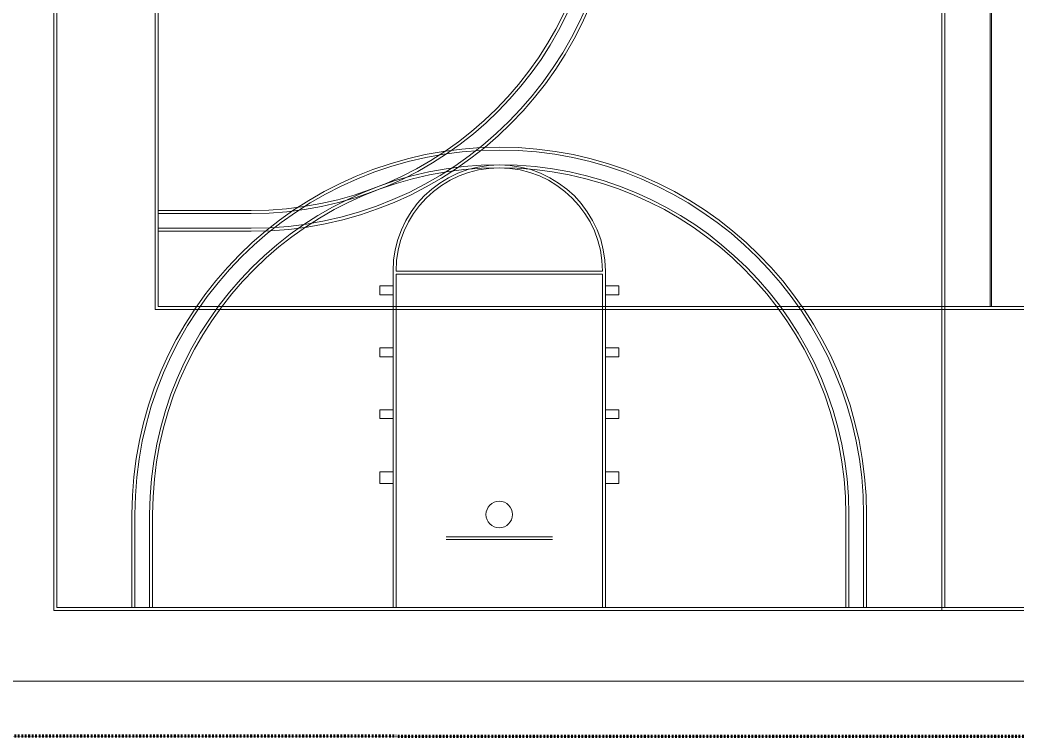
# Model space of a CAD drawing. Header units: inches. Extents: x -1442 to 59636, y -36095 to 792.
# Drawn here: x 57901 to 58577, y -22303 to -21818 of the extents above; entities that cross this region are included whole.
import ezdxf

# ---------------------------------------------------------------- set-up
doc = ezdxf.new("R2010")
doc.units = ezdxf.units.IN
doc.header["$MEASUREMENT"] = 0
doc.linetypes.add('Dash', pattern=[0.25, 0.125, -0.125])
for name, color, linetype, lineweight in [('A-FLOR', 192, 'Continuous', 9), ('A-FLOR-OTLN', 90, 'Continuous', 13), ('A-GENM', 13, 'Continuous', 9)]:
    doc.layers.add(name, color=color, linetype=linetype, lineweight=lineweight)

# ---------------------------------------------------------------- blocks, each defined once
blk = doc.blocks.new('Path of Travel - 02 Middle-1854587-Egress Plan')
at = {"layer": 'A-GENM', "linetype": 'Dash', "lineweight": 70}
blk.add_line((8.96, 0), (2057.96, 0), dxfattribs=at)
blk = doc.blocks.new('Path of Travel - 02 Middle-1854141-Egress Plan')
at = {"layer": 'A-GENM', "linetype": 'Dash', "lineweight": 70}
blk.add_line((8.96, 0), (1082.96, 0), dxfattribs=at)

msp = doc.modelspace()

# ---------------------------------------------------------------- linework, layer by layer
at = {"layer": 'A-FLOR', "lineweight": 13}
msp.add_line((57867.32, -22266.3), (59253.3, -22266.3), dxfattribs=at)
at = {"layer": 'A-FLOR-OTLN'}
for p, q in [((57924.3, -21206.3), (57924.3, -22218.3)), ((57926.3, -21208.3), (57926.3, -22216.3)), ((58526.3, -21206.3), (58526.3, -22218.3)), ((58528.3, -21208.3), (58528.3, -22216.3)), ((57993.08, -21410.3), (57993.08, -22014.3)), ((57995.08, -21412.3), (57995.08, -22012.3)), ((58559.08, -21412.3), (58559.08, -22012.3)), ((58560.08, -21412.3), (58560.08, -22012.3)), ((58058.08, -21947.3), (57995.08, -21947.3)), ((58058.08, -21949.3), (57995.08, -21949.3)), ((58058.08, -21959.3), (57995.08, -21959.3)), ((58058.08, -21961.3), (57995.08, -21961.3)), ((58154.3, -21988.3), (58154.3, -22216.3)), ((58156.3, -21988.3), (58296.3, -21988.3)), ((58298.3, -21988.3), (58298.3, -22216.3)), ((58156.3, -21990.3), (58296.3, -21990.3)), ((58156.3, -21990.3), (58156.3, -22216.3)), ((58296.3, -21990.3), (58296.3, -22216.3)), ((58145.3, -21998.3), (58145.3, -22004.3)), ((58154.3, -21998.3), (58145.3, -21998.3)), ((58298.3, -21998.3), (58307.3, -21998.3)), ((58307.3, -21998.3), (58307.3, -22004.3)), ((58154.3, -22004.3), (58145.3, -22004.3)), ((58298.3, -22004.3), (58307.3, -22004.3)), ((57993.08, -22014.3), (59125.08, -22014.3)), ((57995.08, -22012.3), (59123.08, -22012.3)), ((58145.3, -22040.3), (58145.3, -22046.3)), ((58154.3, -22040.3), (58145.3, -22040.3)), ((58298.3, -22040.3), (58307.3, -22040.3)), ((58307.3, -22040.3), (58307.3, -22046.3)), ((58154.3, -22046.3), (58145.3, -22046.3)), ((58298.3, -22046.3), (58307.3, -22046.3)), ((58145.3, -22082.3), (58145.3, -22088.3)), ((58154.3, -22082.3), (58145.3, -22082.3)), ((58298.3, -22082.3), (58307.3, -22082.3)), ((58307.3, -22082.3), (58307.3, -22088.3)), ((58154.3, -22088.3), (58145.3, -22088.3)), ((58298.3, -22088.3), (58307.3, -22088.3)), ((58145.3, -22124.3), (58145.3, -22132.3)), ((58154.3, -22124.3), (58145.3, -22124.3)), ((58298.3, -22124.3), (58307.3, -22124.3)), ((58307.3, -22124.3), (58307.3, -22132.3)), ((58154.3, -22132.3), (58145.3, -22132.3)), ((58298.3, -22132.3), (58307.3, -22132.3)), ((57977.3, -22153.3), (57977.3, -22216.3)), ((57979.3, -22153.3), (57979.3, -22216.3)), ((57989.3, -22153.3), (57989.3, -22216.3)), ((57991.3, -22153.3), (57991.3, -22216.3)), ((58461.3, -22153.3), (58461.3, -22216.3)), ((58463.3, -22153.3), (58463.3, -22216.3)), ((58473.3, -22153.3), (58473.3, -22216.3)), ((58475.3, -22153.3), (58475.3, -22216.3)), ((58190.3, -22168.3), (58262.3, -22168.3)), ((58190.3, -22170.3), (58262.3, -22170.3)), ((57924.3, -22218.3), (59193.86, -22218.3)), ((57926.3, -22216.3), (59191.86, -22216.3))]:
    msp.add_line(p, q, dxfattribs=at)
msp.add_circle((58226.3, -22153.3), 9, dxfattribs=at)
for centre, radius, start, end in [((58058.08, -21712.3), 247, 270, 0), ((58058.08, -21712.3), 249, 270, 0), ((58058.08, -21712.3), 235, 270, 0), ((58058.08, -21712.3), 237, 270, 0), ((58226.3, -22153.3), 249, 90, 180), ((58226.3, -22153.3), 247, 90, 180), ((58226.3, -22153.3), 249, 360, 90), ((58226.3, -22153.3), 247, 360, 90), ((58226.3, -22153.3), 237, 90, 180), ((58226.3, -22153.3), 235, 90, 180), ((58226.3, -21988.3), 72, 0, 180), ((58226.3, -21988.3), 70, 0, 180), ((58226.3, -22153.3), 237, 0, 90), ((58226.3, -22153.3), 235, 0, 90)]:
    msp.add_arc(centre, radius, start, end, dxfattribs=at)

# ---------------------------------------------------------------- block references
at = {"layer": 'A-GENM', "lineweight": 13, "rotation": 180}
msp.add_blockref('Path of Travel - 02 Middle-1854587-Egress Plan', (58165.26, -22303.41), dxfattribs=at)
at = {"layer": 'A-GENM', "lineweight": 13}
msp.add_blockref('Path of Travel - 02 Middle-1854141-Egress Plan', (58147.34, -22303.41), dxfattribs=at)

doc.saveas('drawing.dxf')
